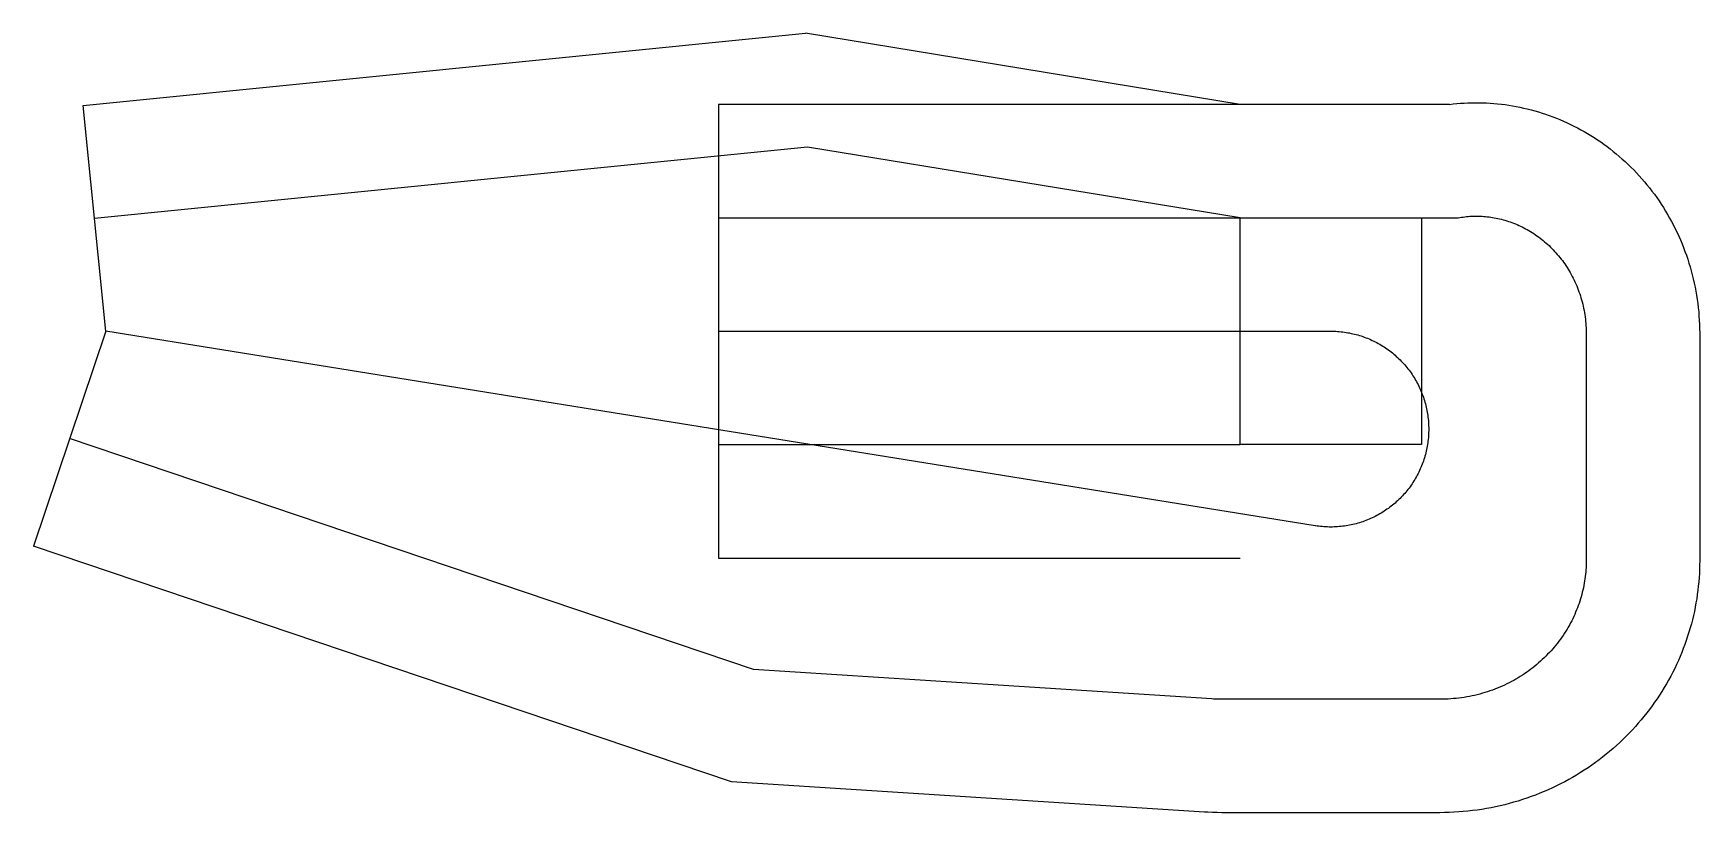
# Model space of a CAD drawing. Header units: metres. Extents: x -21185 to 6023, y -7863 to 4865.
import ezdxf

# ---------------------------------------------------------------- set-up
doc = ezdxf.new("R2010")
doc.units = ezdxf.units.M

msp = doc.modelspace()

# ---------------------------------------------------------------- linework, layer by layer
at = {"color": 1}
for p, q in [((-20369, 3686), (-8579, 4865)), ((-1482, 3704), (-8579, 4865)), ((-20000, 0), (-20369, 3686)), ((-10000, 3704), (-10000, -3704)), ((1938, 3704), (-10000, 3704)), ((-8544, 3007), (-20184, 1843)), ((-1482, 1852), (-8544, 3007)), ((-10000, 1852), (2078, 1852)), ((-20000, 0), (-21185, -3509)), ((4171, -44), (4171, -3748)), ((6023, -44), (6023, -3748)), ((-9427, -5527), (-20593, -1755)), ((-10000, -1852), (-1482, -1852)), ((-9788, -7359), (-21185, -3509)), ((-10000, -3704), (-1482, -3704)), ((-1943, -6006), (-9427, -5527)), ((1781, -6011), (-1779, -6011)), ((-2062, -7854), (-9788, -7359)), ((1781, -7863), (-1779, -7863))]:
    msp.add_line(p, q, dxfattribs=at)
for points in [[(1938, 3704), (1997, 3711), (2057, 3717), (2117, 3722), (2177, 3726), (2238, 3729), (2298, 3731), (2359, 3732), (2420, 3731), (2481, 3730), (2541, 3728), (2602, 3724), (2663, 3720), (2724, 3714), (2785, 3707), (2846, 3700), (2907, 3691), (2968, 3681), (3028, 3670), (3089, 3658), (3149, 3645), (3209, 3631), (3270, 3616), (3330, 3599), (3389, 3582), (3449, 3563), (3508, 3544), (3567, 3523), (3626, 3502), (3684, 3479), (3742, 3455), (3800, 3430), (3857, 3405), (3914, 3378), (3971, 3350), (4027, 3321), (4083, 3291), (4138, 3260), (4193, 3228), (4247, 3195), (4301, 3161), (4354, 3126), (4407, 3090), (4459, 3053), (4511, 3016), (4562, 2977), (4612, 2937), (4662, 2896), (4711, 2855), (4759, 2812), (4807, 2769), (4854, 2725), (4901, 2680), (4946, 2634), (4991, 2587), (5035, 2539), (5079, 2490), (5121, 2441), (5163, 2391), (5204, 2340), (5244, 2288), (5283, 2236), (5322, 2182), (5359, 2128), (5396, 2074), (5431, 2018), (5466, 1962), (5500, 1905), (5533, 1848), (5564, 1790), (5595, 1731), (5625, 1672), (5654, 1612), (5682, 1551), (5709, 1490), (5735, 1429), (5760, 1367), (5783, 1304), (5806, 1241), (5828, 1177), (5848, 1113), (5868, 1049), (5886, 984), (5903, 919), (5919, 853), (5934, 787), (5948, 721), (5961, 654), (5972, 587), (5982, 520), (5992, 452), (6000, 384), (6007, 316), (6012, 248), (6017, 180), (6020, 111), (6022, 42), (6023, -26), (6023, -44)], [(1482, -1852), (-1482, -1852), (-1482, 1852), (1482, 1852), (1482, -1852)], [(2078, 1852), (2105, 1857), (2132, 1861), (2159, 1865), (2187, 1869), (2214, 1872), (2242, 1874), (2270, 1876), (2298, 1878), (2326, 1879), (2355, 1880), (2383, 1880), (2412, 1879), (2440, 1878), (2469, 1877), (2497, 1875), (2526, 1873), (2555, 1870), (2584, 1866), (2612, 1862), (2641, 1858), (2670, 1853), (2699, 1847), (2728, 1841), (2757, 1835), (2785, 1828), (2814, 1820), (2843, 1812), (2872, 1803), (2900, 1794), (2929, 1785), (2957, 1774), (2985, 1764), (3014, 1752), (3042, 1741), (3070, 1728), (3097, 1715), (3125, 1702), (3153, 1688), (3180, 1674), (3207, 1659), (3234, 1643), (3261, 1627), (3287, 1611), (3314, 1594), (3340, 1576), (3366, 1558), (3391, 1540), (3417, 1521), (3442, 1501), (3467, 1481), (3491, 1461), (3516, 1440), (3540, 1419), (3563, 1397), (3587, 1374), (3610, 1351), (3632, 1328), (3655, 1304), (3677, 1280), (3698, 1255), (3720, 1230), (3740, 1205), (3761, 1179), (3781, 1152), (3801, 1125), (3820, 1098), (3839, 1071), (3857, 1042), (3875, 1014), (3892, 985), (3909, 956), (3926, 926), (3942, 896), (3958, 866), (3973, 836), (3987, 805), (4001, 773), (4015, 742), (4028, 710), (4040, 677), (4052, 645), (4064, 612), (4075, 579), (4085, 545), (4095, 512), (4104, 478), (4113, 444), (4121, 409), (4128, 374), (4135, 340), (4142, 305), (4147, 269), (4152, 234), (4157, 198), (4161, 163), (4164, 127), (4167, 91), (4169, 54), (4170, 18), (4171, -18), (4171, -44)], [(-10000, 0), (0, 0), (28, 0), (56, -1), (84, -2), (112, -4), (139, -6), (167, -9), (195, -12), (223, -16), (250, -20), (278, -24), (305, -29), (332, -35), (360, -41), (387, -47), (414, -54), (441, -62), (468, -70), (494, -78), (521, -87), (547, -96), (573, -106), (599, -116), (625, -127), (650, -138), (676, -150), (701, -162), (726, -174), (751, -187), (775, -200), (800, -214), (824, -228), (847, -243), (871, -258), (894, -273), (917, -289), (940, -305), (962, -322), (984, -339), (1006, -356), (1028, -374), (1049, -392), (1070, -411), (1091, -430), (1111, -449), (1131, -468), (1150, -488), (1169, -509), (1188, -529), (1207, -550), (1225, -571), (1243, -593), (1260, -615), (1277, -637), (1294, -659), (1310, -682), (1326, -705), (1341, -728), (1356, -752), (1371, -775), (1385, -800), (1399, -824), (1412, -848), (1425, -873), (1437, -898), (1449, -923), (1461, -949), (1472, -974), (1483, -1000), (1493, -1026), (1503, -1052), (1512, -1078), (1521, -1105), (1529, -1132), (1537, -1158), (1545, -1185), (1552, -1212), (1558, -1239), (1564, -1267), (1570, -1294), (1575, -1321), (1579, -1349), (1583, -1377), (1587, -1404), (1590, -1432), (1593, -1460), (1595, -1488), (1597, -1515), (1598, -1543), (1599, -1571), (1599, -1599), (1599, -1627), (1598, -1655), (1597, -1683), (1595, -1711), (1593, -1738), (1590, -1766), (1587, -1794), (1583, -1822), (1579, -1849), (1575, -1877), (1570, -1904), (1564, -1932), (1558, -1959), (1552, -1986), (1545, -2013), (1537, -2040), (1529, -2067), (1521, -2093), (1512, -2120), (1503, -2146), (1493, -2172), (1483, -2198), (1472, -2224), (1461, -2249), (1449, -2275), (1437, -2300), (1425, -2325), (1412, -2350), (1399, -2374), (1385, -2399), (1371, -2423), (1356, -2446), (1341, -2470), (1326, -2493), (1310, -2516), (1294, -2539), (1277, -2561), (1260, -2584), (1243, -2605), (1225, -2627), (1207, -2648), (1188, -2669), (1169, -2690), (1150, -2710), (1131, -2730), (1111, -2749), (1091, -2769), (1070, -2787), (1049, -2806), (1028, -2824), (1006, -2842), (984, -2859), (962, -2876), (940, -2893), (917, -2909), (894, -2925), (871, -2940), (847, -2955), (824, -2970), (800, -2984), (775, -2998), (751, -3011), (726, -3024), (701, -3036), (676, -3048), (650, -3060), (625, -3071), (599, -3082), (573, -3092), (547, -3102), (521, -3111), (494, -3120), (468, -3128), (441, -3136), (414, -3144), (387, -3151), (360, -3157), (332, -3163), (305, -3169), (278, -3174), (250, -3178), (223, -3183), (195, -3186), (167, -3189), (139, -3192), (112, -3194), (84, -3196), (56, -3197), (28, -3198), (0, -3198), (-28, -3198), (-56, -3197), (-84, -3196), (-112, -3194), (-139, -3192), (-167, -3189), (-195, -3186), (-223, -3183), (-250, -3178), (-254, -3178), (-20000, 0)], [(4171, -3748), (4171, -3785), (4170, -3821), (4168, -3858), (4166, -3895), (4163, -3932), (4160, -3969), (4155, -4005), (4150, -4042), (4145, -4079), (4139, -4116), (4132, -4153), (4124, -4190), (4116, -4227), (4107, -4263), (4098, -4300), (4088, -4337), (4077, -4373), (4066, -4409), (4053, -4446), (4041, -4482), (4027, -4518), (4013, -4553), (3998, -4589), (3983, -4625), (3967, -4660), (3950, -4695), (3933, -4730), (3915, -4764), (3896, -4799), (3877, -4833), (3857, -4867), (3836, -4900), (3815, -4934), (3793, -4967), (3771, -4999), (3748, -5032), (3724, -5064), (3700, -5095), (3675, -5127), (3649, -5158), (3623, -5188), (3596, -5218), (3569, -5248), (3541, -5277), (3513, -5306), (3484, -5335), (3454, -5363), (3424, -5390), (3394, -5418), (3362, -5444), (3331, -5470), (3298, -5496), (3266, -5521), (3232, -5546), (3199, -5570), (3164, -5593), (3130, -5616), (3094, -5639), (3059, -5661), (3023, -5682), (2986, -5703), (2949, -5723), (2912, -5742), (2874, -5761), (2836, -5779), (2797, -5797), (2758, -5814), (2719, -5830), (2679, -5846), (2639, -5861), (2598, -5875), (2557, -5889), (2516, -5902), (2475, -5914), (2433, -5926), (2391, -5937), (2349, -5947), (2306, -5956), (2264, -5965), (2221, -5973), (2177, -5980), (2134, -5986), (2090, -5992), (2047, -5997), (2003, -6001), (1958, -6005), (1914, -6008), (1870, -6010), (1825, -6011), (1781, -6011), (1781, -6011)], [(6023, -3748), (6022, -3817), (6021, -3886), (6018, -3955), (6013, -4024), (6008, -4093), (6001, -4162), (5993, -4231), (5984, -4300), (5974, -4369), (5963, -4438), (5950, -4506), (5936, -4575), (5921, -4643), (5904, -4711), (5887, -4779), (5868, -4847), (5848, -4914), (5827, -4982), (5805, -5049), (5781, -5115), (5756, -5181), (5730, -5247), (5703, -5313), (5675, -5378), (5645, -5442), (5615, -5507), (5583, -5570), (5550, -5634), (5516, -5697), (5481, -5759), (5444, -5821), (5407, -5882), (5368, -5942), (5329, -6002), (5288, -6061), (5246, -6120), (5203, -6178), (5159, -6235), (5114, -6292), (5068, -6348), (5021, -6403), (4973, -6458), (4924, -6511), (4874, -6564), (4822, -6616), (4770, -6667), (4717, -6717), (4663, -6767), (4609, -6815), (4553, -6863), (4496, -6910), (4439, -6955), (4380, -7000), (4321, -7044), (4261, -7087), (4200, -7129), (4138, -7170), (4076, -7209), (4013, -7248), (3949, -7286), (3884, -7322), (3819, -7358), (3752, -7392), (3686, -7426), (3618, -7458), (3550, -7489), (3482, -7519), (3412, -7547), (3342, -7575), (3272, -7601), (3201, -7626), (3130, -7650), (3058, -7673), (2985, -7694), (2913, -7715), (2839, -7733), (2766, -7751), (2691, -7768), (2617, -7783), (2542, -7797), (2467, -7809), (2392, -7820), (2316, -7830), (2240, -7839), (2164, -7846), (2088, -7852), (2011, -7857), (1934, -7860), (1858, -7862), (1781, -7863), (1781, -7863)], [(-1779, -6011), (-1824, -6011), (-1869, -6010), (-1913, -6008), (-1943, -6006)], [(-1779, -7863), (-1856, -7862), (-1933, -7860), (-2010, -7857), (-2062, -7854)]]:
    msp.add_lwpolyline(points, dxfattribs=at)

doc.saveas('drawing.dxf')
